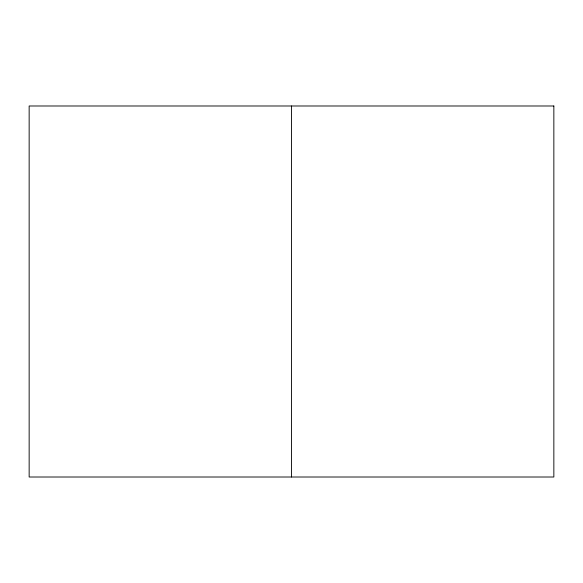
<?xml version="1.0" encoding="UTF-8"?>
<svg xmlns="http://www.w3.org/2000/svg" width="583" height="583" viewBox="0 0 583 583"><rect width="100%" height="100%" fill="white"/><g stroke="black" fill="none" stroke-linecap="round" stroke-linejoin="round"><path stroke-width="0.87" d="M291.5 105.989L291.5 477.011M553.85 105.989L29.15 105.989L29.15 477.011L553.85 477.011L553.85 105.989"/></g></svg>
